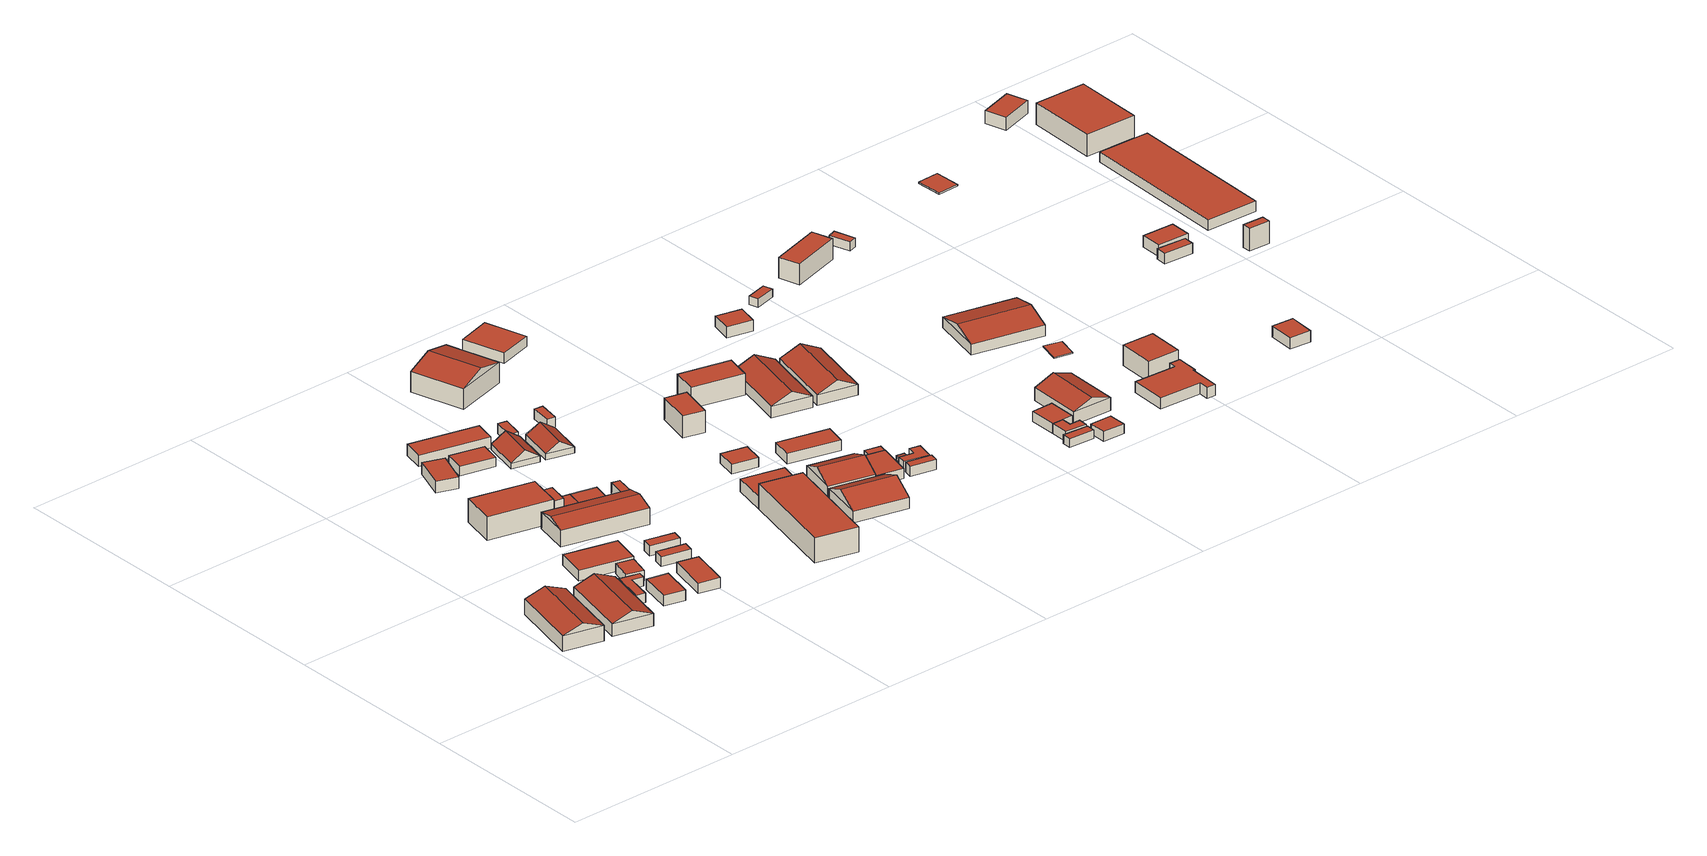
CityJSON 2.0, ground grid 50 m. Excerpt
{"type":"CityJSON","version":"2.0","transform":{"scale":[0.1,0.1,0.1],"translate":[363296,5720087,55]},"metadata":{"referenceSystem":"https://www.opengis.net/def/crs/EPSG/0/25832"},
"CityObjects":{
"building1":{"type":"Building","attributes":{"Geometrietyp2DReferenz":"3000","Gemeindeschluessel":"05513000","function":"31001_2200","roofType":"3100","measuredHeight":6.56},"address":[{"country":"Germany","locality":"Gelsenkirchen","thoroughfareNumber":"100","thoroughfareName":"Ulfkotter Straße"}],"geometry":[{"type":"Solid","lod":"2","boundaries":[[[[0,1,2,3]],[[4,5,1,0]],[[6,7,5,4]],[[3,2,7,6]],[[0,8,4]],[[6,9,3]],[[3,9,8,0]],[[4,8,9,6]],[[1,5,7,2]]]],"semantics":{"surfaces":[{"type":"WallSurface"},{"type":"RoofSurface"},{"type":"GroundSurface"}],"values":[[0,0,0,0,0,0,1,1,2]]}}]},
"building2":{"type":"Building","attributes":{"Geometrietyp2DReferenz":"3000","Gemeindeschluessel":"05513000","function":"31001_2200","roofType":"3100","measuredHeight":5.96},"address":[{"country":"Germany","locality":"Gelsenkirchen","thoroughfareNumber":"100","thoroughfareName":"Ulfkotter Straße"}],"geometry":[{"type":"Solid","lod":"2","boundaries":[[[[10,11,12,13]],[[14,15,11,10]],[[16,17,15,14]],[[13,12,17,16]],[[10,18,14]],[[16,19,13]],[[13,19,18,10]],[[14,18,19,16]],[[11,15,17,12]]]],"semantics":{"surfaces":[{"type":"WallSurface"},{"type":"RoofSurface"},{"type":"GroundSurface"}],"values":[[0,0,0,0,0,0,1,1,2]]}}]},
"building3":{"type":"Building","attributes":{"Geometrietyp2DReferenz":"3000","Gemeindeschluessel":"05513000","function":"31001_2200","roofType":"1000","measuredHeight":2.59},"address":[{"country":"Germany","locality":"Gelsenkirchen","thoroughfareNumber":"100","thoroughfareName":"Ulfkotter Straße"}],"geometry":[{"type":"Solid","lod":"2","boundaries":[[[[20,21,22,23]],[[24,25,21,20]],[[26,27,25,24]],[[28,29,27,26]],[[30,31,29,28]],[[32,33,31,30]],[[23,22,33,32]],[[30,28,26,24,20,23,32]],[[21,25,27,29,31,33,22]]]],"semantics":{"surfaces":[{"type":"WallSurface"},{"type":"RoofSurface"},{"type":"GroundSurface"}],"values":[[0,0,0,0,0,0,0,1,2]]}}]},
"building4":{"type":"Building","attributes":{"Geometrietyp2DReferenz":"3000","Gemeindeschluessel":"05513000","function":"31001_2200","roofType":"1000","measuredHeight":2.91},"address":[{"country":"Germany","locality":"Gelsenkirchen","thoroughfareNumber":"100","thoroughfareName":"Ulfkotter Straße"}],"geometry":[{"type":"Solid","lod":"2","boundaries":[[[[34,35,36,37]],[[38,39,35,34]],[[40,41,39,38]],[[37,36,41,40]],[[38,34,37,40]],[[35,39,41,36]]]],"semantics":{"surfaces":[{"type":"WallSurface"},{"type":"RoofSurface"},{"type":"GroundSurface"}],"values":[[0,0,0,0,1,2]]}}]},
"building5":{"type":"Building","attributes":{"Geometrietyp2DReferenz":"3000","Gemeindeschluessel":"05513000","function":"31001_2200","roofType":"1000","measuredHeight":2.91},"address":[{"country":"Germany","locality":"Gelsenkirchen","thoroughfareNumber":"100","thoroughfareName":"Ulfkotter Straße"}],"geometry":[{"type":"Solid","lod":"2","boundaries":[[[[42,43,44,45]],[[46,47,43,42]],[[48,49,47,46]],[[45,44,49,48]],[[46,42,45,48]],[[43,47,49,44]]]],"semantics":{"surfaces":[{"type":"WallSurface"},{"type":"RoofSurface"},{"type":"GroundSurface"}],"values":[[0,0,0,0,1,2]]}}]},
"building6":{"type":"Building","attributes":{"Geometrietyp2DReferenz":"3000","Gemeindeschluessel":"05513000","function":"31001_2200","roofType":"1000","measuredHeight":2.91},"address":[{"country":"Germany","locality":"Gelsenkirchen","thoroughfareNumber":"100","thoroughfareName":"Ulfkotter Straße"}],"geometry":[{"type":"Solid","lod":"2","boundaries":[[[[50,51,52,53]],[[54,55,51,50]],[[56,57,55,54]],[[53,52,57,56]],[[54,50,53,56]],[[51,55,57,52]]]],"semantics":{"surfaces":[{"type":"WallSurface"},{"type":"RoofSurface"},{"type":"GroundSurface"}],"values":[[0,0,0,0,1,2]]}}]},
"building7":{"type":"Building","attributes":{"Geometrietyp2DReferenz":"3000","Gemeindeschluessel":"05513000","function":"31001_2200","roofType":"1000","measuredHeight":2.89},"address":[{"country":"Germany","locality":"Gelsenkirchen","thoroughfareNumber":"100","thoroughfareName":"Ulfkotter Straße"}],"geometry":[{"type":"Solid","lod":"2","boundaries":[[[[58,59,60,61]],[[62,63,59,58]],[[64,65,63,62]],[[61,60,65,64]],[[62,58,61,64]],[[59,63,65,60]]]],"semantics":{"surfaces":[{"type":"WallSurface"},{"type":"RoofSurface"},{"type":"GroundSurface"}],"values":[[0,0,0,0,1,2]]}}]},
"building8":{"type":"Building","attributes":{"Geometrietyp2DReferenz":"3000","Gemeindeschluessel":"05513000","function":"31001_2200","roofType":"1000","measuredHeight":6.52},"address":[{"country":"Germany","locality":"Gelsenkirchen","thoroughfareNumber":"100","thoroughfareName":"Ulfkotter Straße"}],"geometry":[{"type":"Solid","lod":"2","boundaries":[[[[66,67,68,69]],[[70,71,67,66]],[[72,73,71,70]],[[74,75,73,72]],[[69,68,75,74]],[[72,70,66,69,74]],[[67,71,73,75,68]]]],"semantics":{"surfaces":[{"type":"WallSurface"},{"type":"RoofSurface"},{"type":"GroundSurface"}],"values":[[0,0,0,0,0,1,2]]}}]},
"building9":{"type":"Building","attributes":{"Geometrietyp2DReferenz":"3000","Gemeindeschluessel":"05513000","function":"31001_2523","roofType":"1000","measuredHeight":2.78},"address":[{"country":"Germany","locality":"Gelsenkirchen","thoroughfareNumber":"100","thoroughfareName":"Ulfkotter Straße"}],"geometry":[{"type":"Solid","lod":"2","boundaries":[[[[76,77,78,79]],[[80,81,77,76]],[[82,83,81,80]],[[79,78,83,82]],[[80,76,79,82]],[[77,81,83,78]]]],"semantics":{"surfaces":[{"type":"WallSurface"},{"type":"RoofSurface"},{"type":"GroundSurface"}],"values":[[0,0,0,0,1,2]]}}]},
"building10":{"type":"Building","attributes":{"Geometrietyp2DReferenz":"3000","Gemeindeschluessel":"05513000","function":"31001_2523","roofType":"1000","measuredHeight":2.8},"address":[{"country":"Germany","locality":"Gelsenkirchen","thoroughfareNumber":"100","thoroughfareName":"Ulfkotter Straße"}],"geometry":[{"type":"Solid","lod":"2","boundaries":[[[[84,85,86,87]],[[88,89,85,84]],[[90,91,89,88]],[[87,86,91,90]],[[88,84,87,90]],[[85,89,91,86]]]],"semantics":{"surfaces":[{"type":"WallSurface"},{"type":"RoofSurface"},{"type":"GroundSurface"}],"values":[[0,0,0,0,1,2]]}}]},
"building11":{"type":"Building","attributes":{"Geometrietyp2DReferenz":"3000","Gemeindeschluessel":"05513000","function":"31001_2200","roofType":"1000","measuredHeight":5.84},"address":[{"country":"Germany","locality":"Gelsenkirchen","thoroughfareNumber":"100","thoroughfareName":"Ulfkotter Straße"}],"geometry":[{"type":"Solid","lod":"2","boundaries":[[[[92,93,94,95]],[[96,97,93,92]],[[98,99,97,96]],[[100,101,99,98]],[[95,94,101,100]],[[98,96,92,95,100]],[[93,97,99,101,94]]]],"semantics":{"surfaces":[{"type":"WallSurface"},{"type":"RoofSurface"},{"type":"GroundSurface"}],"values":[[0,0,0,0,0,1,2]]}}]},
"building12":{"type":"Building","attributes":{"Geometrietyp2DReferenz":"3000","Gemeindeschluessel":"05513000","function":"31001_2200","roofType":"3100","measuredHeight":5.99},"address":[{"country":"Germany","locality":"Gelsenkirchen","thoroughfareNumber":"100","thoroughfareName":"Ulfkotter Straße"}],"geometry":[{"type":"Solid","lod":"2","boundaries":[[[[102,103,104,105]],[[106,107,103,102]],[[108,109,107,106]],[[105,104,109,108]],[[102,110,106]],[[108,111,105]],[[105,111,110,102]],[[106,110,111,108]],[[103,107,109,104]]]],"semantics":{"surfaces":[{"type":"WallSurface"},{"type":"RoofSurface"},{"type":"GroundSurface"}],"values":[[0,0,0,0,0,0,1,1,2]]}}]},
"building13":{"type":"Building","attributes":{"Geometrietyp2DReferenz":"3000","Gemeindeschluessel":"05513000","function":"31001_2200","roofType":"1000","measuredHeight":3.14},"address":[{"country":"Germany","locality":"Gelsenkirchen","thoroughfareNumber":"100","thoroughfareName":"Ulfkotter Straße"}],"geometry":[{"type":"Solid","lod":"2","boundaries":[[[[112,113,114,115]],[[116,117,113,112]],[[118,119,117,116]],[[115,114,119,118]],[[116,112,115,118]],[[113,117,119,114]]]],"semantics":{"surfaces":[{"type":"WallSurface"},{"type":"RoofSurface"},{"type":"GroundSurface"}],"values":[[0,0,0,0,1,2]]}}]},
"building14":{"type":"Building","attributes":{"Geometrietyp2DReferenz":"3000","Gemeindeschluessel":"05513000","function":"31001_2200","roofType":"1000","measuredHeight":2.64},"address":[{"country":"Germany","locality":"Gelsenkirchen","thoroughfareNumber":"100","thoroughfareName":"Ulfkotter Straße"}],"geometry":[{"type":"Solid","lod":"2","boundaries":[[[[120,121,97,122]],[[123,124,121,120]],[[125,99,124,123]],[[122,97,99,125]],[[123,120,122,125]],[[121,124,99,97]]]],"semantics":{"surfaces":[{"type":"WallSurface"},{"type":"RoofSurface"},{"type":"GroundSurface"}],"values":[[0,0,0,0,1,2]]}}]},
"building15":{"type":"Building","attributes":{"Geometrietyp2DReferenz":"3000","Gemeindeschluessel":"05513000","function":"31001_2200","roofType":"1000","measuredHeight":2.63},"address":[{"country":"Germany","locality":"Gelsenkirchen","thoroughfareNumber":"100","thoroughfareName":"Ulfkotter Straße"}],"geometry":[{"type":"Solid","lod":"2","boundaries":[[[[126,127,121,120]],[[128,129,127,126]],[[123,124,129,128]],[[120,121,124,123]],[[128,126,120,123]],[[127,129,124,121]]]],"semantics":{"surfaces":[{"type":"WallSurface"},{"type":"RoofSurface"},{"type":"GroundSurface"}],"values":[[0,0,0,0,1,2]]}}]},
"building16":{"type":"Building","attributes":{"Geometrietyp2DReferenz":"3000","Gemeindeschluessel":"05513000","function":"31001_2200","roofType":"1000","measuredHeight":2.58},"address":[{"country":"Germany","locality":"Gelsenkirchen","thoroughfareNumber":"100","thoroughfareName":"Ulfkotter Straße"}],"geometry":[{"type":"Solid","lod":"2","boundaries":[[[[130,131,132,133]],[[134,135,131,130]],[[136,137,135,134]],[[133,132,137,136]],[[134,130,133,136]],[[131,135,137,132]]]],"semantics":{"surfaces":[{"type":"WallSurface"},{"type":"RoofSurface"},{"type":"GroundSurface"}],"values":[[0,0,0,0,1,2]]}}]},
"building17":{"type":"Building","attributes":{"Geometrietyp2DReferenz":"3000","Gemeindeschluessel":"05513000","function":"31001_2200","roofType":"1000","measuredHeight":3.08},"address":[{"country":"Germany","locality":"Gelsenkirchen","thoroughfareNumber":"100","thoroughfareName":"Ulfkotter Straße"}],"geometry":[{"type":"Solid","lod":"2","boundaries":[[[[138,139,140,141]],[[142,143,139,138]],[[144,145,143,142]],[[141,140,145,144]],[[142,138,141,144]],[[139,143,145,140]]]],"semantics":{"surfaces":[{"type":"WallSurface"},{"type":"RoofSurface"},{"type":"GroundSurface"}],"values":[[0,0,0,0,1,2]]}}]},
"building18":{"type":"Building","attributes":{"Geometrietyp2DReferenz":"3000","Gemeindeschluessel":"05513000","function":"31001_2200","roofType":"1000","measuredHeight":2.89},"address":[{"country":"Germany","locality":"Gelsenkirchen","thoroughfareNumber":"100","thoroughfareName":"Ulfkotter Straße"}],"geometry":[{"type":"Solid","lod":"2","boundaries":[[[[146,147,148,149]],[[150,151,147,146]],[[152,153,151,150]],[[149,148,153,152]],[[150,146,149,152]],[[147,151,153,148]]]],"semantics":{"surfaces":[{"type":"WallSurface"},{"type":"RoofSurface"},{"type":"GroundSurface"}],"values":[[0,0,0,0,1,2]]}}]},
"building19":{"type":"Building","attributes":{"Geometrietyp2DReferenz":"3000","Gemeindeschluessel":"05513000","function":"31001_2200","roofType":"3100","measuredHeight":4.32},"address":[{"country":"Germany","locality":"Gelsenkirchen","thoroughfareNumber":"100","thoroughfareName":"Ulfkotter Straße"}],"geometry":[{"type":"Solid","lod":"2","boundaries":[[[[154,155,156,157]],[[158,159,155,154]],[[160,161,159,158]],[[157,156,161,160]],[[154,162,158]],[[160,163,157]],[[157,163,162,154]],[[158,162,163,160]],[[155,159,161,156]]]],"semantics":{"surfaces":[{"type":"WallSurface"},{"type":"RoofSurface"},{"type":"GroundSurface"}],"values":[[0,0,0,0,0,0,1,1,2]]}}]},
"building20":{"type":"Building","attributes":{"Geometrietyp2DReferenz":"3000","Gemeindeschluessel":"05513000","function":"31001_2200","roofType":"1000","measuredHeight":7},"address":[{"country":"Germany","locality":"Gelsenkirchen","thoroughfareNumber":"100","thoroughfareName":"Ulfkotter Straße"}],"geometry":[{"type":"Solid","lod":"2","boundaries":[[[[164,165,166,167]],[[168,169,165,164]],[[170,171,169,168]],[[167,166,171,170]],[[168,164,167,170]],[[165,169,171,166]]]],"semantics":{"surfaces":[{"type":"WallSurface"},{"type":"RoofSurface"},{"type":"GroundSurface"}],"values":[[0,0,0,0,1,2]]}}]},
"building21":{"type":"Building","attributes":{"Geometrietyp2DReferenz":"3000","Gemeindeschluessel":"05513000","function":"31001_2200","roofType":"1000","measuredHeight":2.79},"address":[{"country":"Germany","locality":"Gelsenkirchen","thoroughfareNumber":"100","thoroughfareName":"Ulfkotter Straße"}],"geometry":[{"type":"Solid","lod":"2","boundaries":[[[[172,173,174,175]],[[176,177,173,172]],[[178,179,177,176]],[[175,174,179,178]],[[176,172,175,178]],[[173,177,179,174]]]],"semantics":{"surfaces":[{"type":"WallSurface"},{"type":"RoofSurface"},{"type":"GroundSurface"}],"values":[[0,0,0,0,1,2]]}}]},
"building22":{"type":"Building","attributes":{"Geometrietyp2DReferenz":"3000","Gemeindeschluessel":"05513000","function":"31001_2200","roofType":"3100","measuredHeight":4.31},"address":[{"country":"Germany","locality":"Gelsenkirchen","thoroughfareNumber":"100","thoroughfareName":"Ulfkotter Straße"}],"geometry":[{"type":"Solid","lod":"2","boundaries":[[[[180,181,182,183]],[[184,185,181,180]],[[186,187,185,184]],[[183,182,187,186]],[[180,188,184]],[[186,189,183]],[[183,189,188,180]],[[184,188,189,186]],[[181,185,187,182]]]],"semantics":{"surfaces":[{"type":"WallSurface"},{"type":"RoofSurface"},{"type":"GroundSurface"}],"values":[[0,0,0,0,0,0,1,1,2]]}}]},
"building23":{"type":"Building","attributes":{"Geometrietyp2DReferenz":"3000","Gemeindeschluessel":"05513000","function":"31001_2200","roofType":"1000","measuredHeight":3.55},"address":[{"country":"Germany","locality":"Gelsenkirchen","thoroughfareNumber":"100","thoroughfareName":"Ulfkotter Straße"}],"geometry":[{"type":"Solid","lod":"2","boundaries":[[[[190,191,192,193]],[[194,195,191,190]],[[196,197,195,194]],[[193,192,197,196]],[[194,190,193,196]],[[191,195,197,192]]]],"semantics":{"surfaces":[{"type":"WallSurface"},{"type":"RoofSurface"},{"type":"GroundSurface"}],"values":[[0,0,0,0,1,2]]}}]},
"building24":{"type":"Building","attributes":{"Gemeindeschluessel":"05513000","Geometrietyp2DReferenz":"3000","function":"31001_2200","roofType":"1000","measuredHeight":2.75},"address":[{"country":"Germany","locality":"Gelsenkirchen","thoroughfareNumber":"100","thoroughfareName":"Ulfkotter Straße"}],"geometry":[{"type":"Solid","lod":"2","boundaries":[[[[198,199,200,201]],[[202,203,199,198]],[[204,205,203,202]],[[201,200,205,204]],[[202,198,201,204]],[[199,203,205,200]]]],"semantics":{"surfaces":[{"type":"WallSurface"},{"type":"RoofSurface"},{"type":"GroundSurface"}],"values":[[0,0,0,0,1,2]]}}]},
"building25":{"type":"Building","attributes":{"Geometrietyp2DReferenz":"3000","Gemeindeschluessel":"05513000","function":"31001_2200","roofType":"3100","measuredHeight":7.74},"address":[{"country":"Germany","locality":"Gelsenkirchen","thoroughfareNumber":"100","thoroughfareName":"Ulfkotter Straße"}],"geometry":[{"type":"Solid","lod":"2","boundaries":[[[[206,207,208,209]],[[210,211,207,206]],[[212,213,211,210]],[[209,208,213,212]],[[206,214,210]],[[212,215,209]],[[209,215,214,206]],[[210,214,215,212]],[[207,211,213,208]]]],"semantics":{"surfaces":[{"type":"WallSurface"},{"type":"RoofSurface"},{"type":"GroundSurface"}],"values":[[0,0,0,0,0,0,1,1,2]]}}]},
"building26":{"type":"Building","attributes":{"Geometrietyp2DReferenz":"3000","Gemeindeschluessel":"05513000","function":"31001_2200","roofType":"3100","measuredHeight":6.11},"address":[{"country":"Germany","locality":"Gelsenkirchen","thoroughfareNumber":"100","thoroughfareName":"Ulfkotter Straße"}],"geometry":[{"type":"Solid","lod":"2","boundaries":[[[[216,217,218,219]],[[220,221,217,216]],[[222,223,221,220]],[[219,218,223,222]],[[216,224,220]],[[222,225,219]],[[219,225,224,216]],[[220,224,225,222]],[[217,221,223,218]]]],"semantics":{"surfaces":[{"type":"WallSurface"},{"type":"RoofSurface"},{"type":"GroundSurface"}],"values":[[0,0,0,0,0,0,1,1,2]]}}]},
"building27":{"type":"Building","attributes":{"Geometrietyp2DReferenz":"3000","Gemeindeschluessel":"05513000","function":"31001_2200","roofType":"1000","measuredHeight":2.68},"address":[{"country":"Germany","locality":"Gelsenkirchen","thoroughfareNumber":"100","thoroughfareName":"Ulfkotter Straße"}],"geometry":[{"type":"Solid","lod":"2","boundaries":[[[[226,227,228,229]],[[230,231,227,226]],[[232,233,231,230]],[[229,228,233,232]],[[230,226,229,232]],[[227,231,233,228]]]],"semantics":{"surfaces":[{"type":"WallSurface"},{"type":"RoofSurface"},{"type":"GroundSurface"}],"values":[[0,0,0,0,1,2]]}}]},
"building28":{"type":"Building","attributes":{"Geometrietyp2DReferenz":"3000","Gemeindeschluessel":"05513000","function":"31001_2200","roofType":"3100","measuredHeight":6.02},"address":[{"country":"Germany","locality":"Gelsenkirchen","thoroughfareNumber":"100","thoroughfareName":"Ulfkotter Straße"}],"geometry":[{"type":"Solid","lod":"2","boundaries":[[[[234,235,236,237]],[[238,239,235,234]],[[240,241,239,238]],[[237,236,241,240]],[[234,242,238]],[[240,243,237]],[[237,243,242,234]],[[238,242,243,240]],[[235,239,241,236]]]],"semantics":{"surfaces":[{"type":"WallSurface"},{"type":"RoofSurface"},{"type":"GroundSurface"}],"values":[[0,0,0,0,0,0,1,1,2]]}}]},
"building29":{"type":"Building","attributes":{"Geometrietyp2DReferenz":"3000","Gemeindeschluessel":"05513000","function":"31001_2200","roofType":"1000","measuredHeight":6.05},"address":[{"country":"Germany","locality":"Gelsenkirchen","thoroughfareNumber":"100","thoroughfareName":"Ulfkotter Straße"}],"geometry":[{"type":"Solid","lod":"2","boundaries":[[[[244,245,246,247]],[[248,249,245,244]],[[250,251,249,248]],[[247,246,251,250]],[[248,244,247,250]],[[245,249,251,246]]]],"semantics":{"surfaces":[{"type":"WallSurface"},{"type":"RoofSurface"},{"type":"GroundSurface"}],"values":[[0,0,0,0,1,2]]}}]},
"building30":{"type":"Building","attributes":{"Geometrietyp2DReferenz":"3000","Gemeindeschluessel":"05513000","function":"31001_2200","roofType":"1000","measuredHeight":2.98},"address":[{"country":"Germany","locality":"Gelsenkirchen","thoroughfareNumber":"100","thoroughfareName":"Ulfkotter Straße"}],"geometry":[{"type":"Solid","lod":"2","boundaries":[[[[252,253,254,255]],[[256,257,253,252]],[[258,259,257,256]],[[255,254,259,258]],[[256,252,255,258]],[[253,257,259,254]]]],"semantics":{"surfaces":[{"type":"WallSurface"},{"type":"RoofSurface"},{"type":"GroundSurface"}],"values":[[0,0,0,0,1,2]]}}]},
"building31":{"type":"Building","attributes":{"Geometrietyp2DReferenz":"3000","Gemeindeschluessel":"05513000","function":"31001_2200","roofType":"1000","measuredHeight":2.87},"address":[{"country":"Germany","locality":"Gelsenkirchen","thoroughfareNumber":"100","thoroughfareName":"Ulfkotter Straße"}],"geometry":[{"type":"Solid","lod":"2","boundaries":[[[[260,261,262,263]],[[264,265,261,260]],[[266,267,265,264]],[[263,262,267,266]],[[264,260,263,266]],[[261,265,267,262]]]],"semantics":{"surfaces":[{"type":"WallSurface"},{"type":"RoofSurface"},{"type":"GroundSurface"}],"values":[[0,0,0,0,1,2]]}}]},
"building32":{"type":"Building","attributes":{"Geometrietyp2DReferenz":"3000","Gemeindeschluessel":"05513000","function":"31001_2200","roofType":"1000","measuredHeight":2.92},"address":[{"country":"Germany","locality":"Gelsenkirchen","thoroughfareNumber":"100","thoroughfareName":"Ulfkotter Straße"}],"geometry":[{"type":"Solid","lod":"2","boundaries":[[[[268,269,270,271]],[[272,273,269,268]],[[274,275,273,272]],[[271,270,275,274]],[[272,268,271,274]],[[269,273,275,270]]]],"semantics":{"surfaces":[{"type":"WallSurface"},{"type":"RoofSurface"},{"type":"GroundSurface"}],"values":[[0,0,0,0,1,2]]}}]},
"building33":{"type":"Building","attributes":{"Geometrietyp2DReferenz":"3000","Gemeindeschluessel":"05513000","function":"31001_2200","roofType":"1000","measuredHeight":2.72},"address":[{"country":"Germany","locality":"Gelsenkirchen","thoroughfareNumber":"100","thoroughfareName":"Ulfkotter Straße"}],"geometry":[{"type":"Solid","lod":"2","boundaries":[[[[276,277,278,279]],[[280,281,277,276]],[[282,283,281,280]],[[279,278,283,282]],[[280,276,279,282]],[[277,281,283,278]]]],"semantics":{"surfaces":[{"type":"WallSurface"},{"type":"RoofSurface"},{"type":"GroundSurface"}],"values":[[0,0,0,0,1,2]]}}]},
"building34":{"type":"Building","attributes":{"Geometrietyp2DReferenz":"3000","Gemeindeschluessel":"05513000","function":"31001_2200","roofType":"1000","measuredHeight":2.77},"address":[{"country":"Germany","locality":"Gelsenkirchen","thoroughfareNumber":"100","thoroughfareName":"Ulfkotter Straße"}],"geometry":[{"type":"Solid","lod":"2","boundaries":[[[[284,285,286,287]],[[288,289,285,284]],[[290,291,289,288]],[[287,286,291,290]],[[288,284,287,290]],[[285,289,291,286]]]],"semantics":{"surfaces":[{"type":"WallSurface"},{"type":"RoofSurface"},{"type":"GroundSurface"}],"values":[[0,0,0,0,1,2]]}}]},
"building35":{"type":"Building","attributes":{"Geometrietyp2DReferenz":"3000","Gemeindeschluessel":"05513000","function":"31001_2200","roofType":"1000","measuredHeight":2.65},"address":[{"country":"Germany","locality":"Gelsenkirchen","thoroughfareNumber":"100","thoroughfareName":"Ulfkotter Straße"}],"geometry":[{"type":"Solid","lod":"2","boundaries":[[[[292,293,294,295]],[[296,297,293,292]],[[298,299,297,296]],[[300,301,299,298]],[[302,303,301,300]],[[295,294,303,302]],[[300,298,296,292,295,302]],[[293,297,299,301,303,294]]]],"semantics":{"surfaces":[{"type":"WallSurface"},{"type":"RoofSurface"},{"type":"GroundSurface"}],"values":[[0,0,0,0,0,0,1,2]]}}]},
"building36":{"type":"Building","attributes":{"Geometrietyp2DReferenz":"3000","Gemeindeschluessel":"05513000","function":"31001_2200","roofType":"1000","measuredHeight":1.1},"address":[{"country":"Germany","locality":"Gelsenkirchen","thoroughfareNumber":"100","thoroughfareName":"Ulfkotter Straße"}],"geometry":[{"type":"Solid","lod":"2","boundaries":[[[[304,305,306,307]],[[308,309,305,304]],[[310,311,309,308]],[[307,306,311,310]],[[308,304,307,310]],[[305,309,311,306]]]],"semantics":{"surfaces":[{"type":"WallSurface"},{"type":"RoofSurface"},{"type":"GroundSurface"}],"values":[[0,0,0,0,1,2]]}}]},
"building37":{"type":"Building","attributes":{"Geometrietyp2DReferenz":"3000","Gemeindeschluessel":"05513000","function":"31001_2200","roofType":"1000","measuredHeight":5.83},"address":[{"country":"Germany","locality":"Gelsenkirchen","thoroughfareNumber":"100","thoroughfareName":"Ulfkotter Straße"}],"geometry":[{"type":"Solid","lod":"2","boundaries":[[[[312,313,314,315]],[[316,317,313,312]],[[318,319,317,316]],[[315,314,319,318]],[[316,312,315,318]],[[313,317,319,314]]]],"semantics":{"surfaces":[{"type":"WallSurface"},{"type":"RoofSurface"},{"type":"GroundSurface"}],"values":[[0,0,0,0,1,2]]}}]},
"building38":{"type":"Building","attributes":{"Geometrietyp2DReferenz":"3000","Gemeindeschluessel":"05513000","function":"31001_2200","roofType":"3100","measuredHeight":6.02},"address":[{"country":"Germany","locality":"Gelsenkirchen","thoroughfareNumber":"100","thoroughfareName":"Ulfkotter Straße"}],"geometry":[{"type":"Solid","lod":"2","boundaries":[[[[320,321,322,323]],[[324,325,321,320]],[[326,327,325,324]],[[323,322,327,326]],[[320,328,324]],[[326,329,323]],[[323,329,328,320]],[[324,328,329,326]],[[321,325,327,322]]]],"semantics":{"surfaces":[{"type":"WallSurface"},{"type":"RoofSurface"},{"type":"GroundSurface"}],"values":[[0,0,0,0,0,0,1,1,2]]}}]},
"building39":{"type":"Building","attributes":{"Geometrietyp2DReferenz":"3000","Gemeindeschluessel":"05513000","function":"31001_2200","roofType":"3100","measuredHeight":5.66},"address":[{"country":"Germany","locality":"Gelsenkirchen","thoroughfareNumber":"100","thoroughfareName":"Ulfkotter Straße"}],"geometry":[{"type":"Solid","lod":"2","boundaries":[[[[330,331,332,333]],[[334,335,331,330]],[[336,337,335,334]],[[333,332,337,336]],[[330,338,334]],[[336,339,333]],[[333,339,338,330]],[[334,338,339,336]],[[331,335,337,332]]]],"semantics":{"surfaces":[{"type":"WallSurface"},{"type":"RoofSurface"},{"type":"GroundSurface"}],"values":[[0,0,0,0,0,0,1,1,2]]}}]},
"building40":{"type":"Building","attributes":{"Geometrietyp2DReferenz":"3000","Gemeindeschluessel":"05513000","function":"31001_2200","roofType":"1000","measuredHeight":2.39},"address":[{"country":"Germany","locality":"Gelsenkirchen","thoroughfareNumber":"100","thoroughfareName":"Ulfkotter Straße"}],"geometry":[{"type":"Solid","lod":"2","boundaries":[[[[340,341,342,343]],[[344,345,341,340]],[[346,347,345,344]],[[343,342,347,346]],[[344,340,343,346]],[[341,345,347,342]]]],"semantics":{"surfaces":[{"type":"WallSurface"},{"type":"RoofSurface"},{"type":"GroundSurface"}],"values":[[0,0,0,0,1,2]]}}]},
"building41":{"type":"Building","attributes":{"Geometrietyp2DReferenz":"3000","Gemeindeschluessel":"05513000","function":"31001_2200","roofType":"1000","measuredHeight":2.98},"address":[{"country":"Germany","locality":"Gelsenkirchen","thoroughfareNumber":"100","thoroughfareName":"Ulfkotter Straße"}],"geometry":[{"type":"Solid","lod":"2","boundaries":[[[[348,349,350,351]],[[352,353,349,348]],[[354,355,353,352]],[[351,350,355,354]],[[352,348,351,354]],[[349,353,355,350]]]],"semantics":{"surfaces":[{"type":"WallSurface"},{"type":"RoofSurface"},{"type":"GroundSurface"}],"values":[[0,0,0,0,1,2]]}}]},
"building42":{"type":"Building","attributes":{"Gemeindeschluessel":"05513000","Geometrietyp2DReferenz":"3000","function":"31001_2200"},"address":[{"country":"Germany","locality":"Gelsenkirchen","thoroughfareNumber":"100","thoroughfareName":"Ulfkotter Straße"}],"children":["building42-1","building42-2"]},
"building42-1":{"type":"BuildingPart","attributes":{"roofType":"1000","measuredHeight":2.71},"parents":["building42"],"geometry":[{"type":"Solid","lod":"2","boundaries":[[[[356,357,358,359]],[[360,361,357,356]],[[362,363,361,360]],[[364,365,363,362]],[[362,360,356,359,364]],[[357,361,363,365,358]],[[359,358,365,364]]]],"semantics":{"surfaces":[{"type":"WallSurface"},{"type":"RoofSurface"},{"type":"GroundSurface"},{"type":"ClosureSurface"}],"values":[[0,0,0,0,1,2,3]]}}]},
"building42-2":{"type":"BuildingPart","attributes":{"roofType":"1000","measuredHeight":2.71},"parents":["building42"],"geometry":[{"type":"Solid","lod":"2","boundaries":[[[[359,358,366,367]],[[368,369,365,364]],[[370,371,369,368]],[[372,373,371,370]],[[367,366,373,372]],[[370,368,364,359,367,372]],[[358,365,369,371,373,366]],[[364,365,358,359]]]],"semantics":{"surfaces":[{"type":"WallSurface"},{"type":"RoofSurface"},{"type":"GroundSurface"},{"type":"ClosureSurface"}],"values":[[0,0,0,0,0,1,2,3]]}}]},
"building43":{"type":"Building","attributes":{"Geometrietyp2DReferenz":"3000","Gemeindeschluessel":"05513000","function":"31001_2200","roofType":"1000","measuredHeight":2.77},"address":[{"country":"Germany","locality":"Gelsenkirchen","thoroughfareNumber":"100","thoroughfareName":"Ulfkotter Straße"}],"geometry":[{"type":"Solid","lod":"2","boundaries":[[[[374,375,376,377]],[[378,379,375,374]],[[380,381,379,378]],[[377,376,381,380]],[[378,374,377,380]],[[375,379,381,376]]]],"semantics":{"surfaces":[{"type":"WallSurface"},{"type":"RoofSurface"},{"type":"GroundSurface"}],"values":[[0,0,0,0,1,2]]}}]},
"building44":{"type":"Building","attributes":{"Geometrietyp2DReferenz":"3000","Gemeindeschluessel":"05513000","function":"31001_2200","roofType":"3100","measuredHeight":5.63},"address":[{"country":"Germany","locality":"Gelsenkirchen","thoroughfareNumber":"100","thoroughfareName":"Ulfkotter Straße"}],"geometry":[{"type":"Solid","lod":"2","boundaries":[[[[382,383,384,385]],[[386,387,383,382]],[[388,389,387,386]],[[385,384,389,388]],[[382,390,386]],[[388,391,385]],[[385,391,390,382]],[[386,390,391,388]],[[383,387,389,384]]]],"semantics":{"surfaces":[{"type":"WallSurface"},{"type":"RoofSurface"},{"type":"GroundSurface"}],"values":[[0,0,0,0,0,0,1,1,2]]}}]},
"building45":{"type":"Building","attributes":{"Geometrietyp2DReferenz":"3000","Gemeindeschluessel":"05513000","function":"31001_2200","roofType":"1000","measuredHeight":2.3},"address":[{"country":"Germany","locality":"Gelsenkirchen","thoroughfareNumber":"100","thoroughfareName":"Ulfkotter Straße"}],"geometry":[{"type":"Solid","lod":"2","boundaries":[[[[392,393,394,395]],[[396,397,393,392]],[[398,399,397,396]],[[395,394,399,398]],[[396,392,395,398]],[[393,397,399,394]]]],"semantics":{"surfaces":[{"type":"WallSurface"},{"type":"RoofSurface"},{"type":"GroundSurface"}],"values":[[0,0,0,0,1,2]]}}]},
"building46":{"type":"Building","attributes":{"Geometrietyp2DReferenz":"3000","Gemeindeschluessel":"05513000","function":"31001_2200","roofType":"1000","measuredHeight":3.1},"address":[{"country":"Germany","locality":"Gelsenkirchen","thoroughfareNumber":"100","thoroughfareName":"Ulfkotter Straße"}],"geometry":[{"type":"Solid","lod":"2","boundaries":[[[[400,401,402,403]],[[404,405,401,400]],[[406,407,405,404]],[[408,409,407,406]],[[410,411,409,408]],[[412,413,411,410]],[[414,415,413,412]],[[416,417,415,414]],[[418,419,417,416]],[[403,402,419,418]],[[416,414,412,410,408,406,404,400,403,418]],[[401,405,407,409,411,413,415,417,419,402]]]],"semantics":{"surfaces":[{"type":"WallSurface"},{"type":"RoofSurface"},{"type":"GroundSurface"}],"values":[[0,0,0,0,0,0,0,0,0,0,1,2]]}}]},
"building47":{"type":"Building","attributes":{"Geometrietyp2DReferenz":"3000","Gemeindeschluessel":"05513000","function":"31001_2200","roofType":"3100","measuredHeight":4.92},"address":[{"country":"Germany","locality":"Gelsenkirchen","thoroughfareNumber":"100","thoroughfareName":"Ulfkotter Straße"}],"geometry":[{"type":"Solid","lod":"2","boundaries":[[[[420,421,422,423]],[[424,425,421,420]],[[426,427,425,424]],[[423,422,427,426]],[[420,428,424]],[[426,429,423]],[[423,429,428,420]],[[424,428,429,426]],[[421,425,427,422]]]],"semantics":{"surfaces":[{"type":"WallSurface"},{"type":"RoofSurface"},{"type":"GroundSurface"}],"values":[[0,0,0,0,0,0,1,1,2]]}}]},
"building48":{"type":"Building","attributes":{"Geometrietyp2DReferenz":"3000","Gemeindeschluessel":"05513000","function":"31001_2200","roofType":"9999","measuredHeight":0.258},"address":[{"country":"Germany","locality":"Gelsenkirchen","thoroughfareNumber":"100","thoroughfareName":"Ulfkotter Straße"}],"geometry":[{"type":"Solid","lod":"2","boundaries":[[[[430,431,432,433]],[[431,434,435,432]],[[430,436,434,431]],[[433,437,436,430]],[[432,435,437,433]],[[434,436,437,435]]]],"semantics":{"surfaces":[{"type":"RoofSurface"},{"type":"WallSurface"},{"type":"GroundSurface"}],"values":[[0,1,1,1,1,2]]}}]},
"building49":{"type":"Building","attributes":{"Geometrietyp2DReferenz":"3000","Gemeindeschluessel":"05513000","function":"31001_2200","roofType":"1000","measuredHeight":5.81},"address":[{"country":"Germany","locality":"Gelsenkirchen","thoroughfareNumber":"100","thoroughfareName":"Ulfkotter Straße"}],"geometry":[{"type":"Solid","lod":"2","boundaries":[[[[438,439,440,441]],[[442,443,439,438]],[[444,445,443,442]],[[441,440,445,444]],[[442,438,441,444]],[[439,443,445,440]]]],"semantics":{"surfaces":[{"type":"WallSurface"},{"type":"RoofSurface"},{"type":"GroundSurface"}],"values":[[0,0,0,0,1,2]]}}]},
"building50":{"type":"Building","attributes":{"Geometrietyp2DReferenz":"3000","Gemeindeschluessel":"05513000","function":"31001_2200","roofType":"1000","measuredHeight":5.72},"address":[{"country":"Germany","locality":"Gelsenkirchen","thoroughfareNumber":"100","thoroughfareName":"Ulfkotter Straße"}],"geometry":[{"type":"Solid","lod":"2","boundaries":[[[[446,447,448,449]],[[450,451,447,446]],[[452,453,451,450]],[[449,448,453,452]],[[450,446,449,452]],[[447,451,453,448]]]],"semantics":{"surfaces":[{"type":"WallSurface"},{"type":"RoofSurface"},{"type":"GroundSurface"}],"values":[[0,0,0,0,1,2]]}}]},
"building51":{"type":"Building","attributes":{"Geometrietyp2DReferenz":"3000","Gemeindeschluessel":"05513000","function":"31001_2200","roofType":"1000","measuredHeight":2.48},"address":[{"country":"Germany","locality":"Gelsenkirchen","thoroughfareNumber":"100","thoroughfareName":"Ulfkotter Straße"}],"geometry":[{"type":"Solid","lod":"2","boundaries":[[[[454,455,456,457]],[[458,459,455,454]],[[460,461,459,458]],[[457,456,461,460]],[[458,454,457,460]],[[455,459,461,456]]]],"semantics":{"surfaces":[{"type":"WallSurface"},{"type":"RoofSurface"},{"type":"GroundSurface"}],"values":[[0,0,0,0,1,2]]}}]},
"building52":{"type":"Building","attributes":{"Geometrietyp2DReferenz":"3000","Gemeindeschluessel":"05513000","function":"31001_2200","roofType":"1000","measuredHeight":3.07},"address":[{"country":"Germany","locality":"Gelsenkirchen","thoroughfareNumber":"100","thoroughfareName":"Ulfkotter Straße"}],"geometry":[{"type":"Solid","lod":"2","boundaries":[[[[462,463,464,465]],[[466,467,463,462]],[[468,469,467,466]],[[465,464,469,468]],[[466,462,465,468]],[[463,467,469,464]]]],"semantics":{"surfaces":[{"type":"WallSurface"},{"type":"RoofSurface"},{"type":"GroundSurface"}],"values":[[0,0,0,0,1,2]]}}]},
"building53":{"type":"Building","attributes":{"Geometrietyp2DReferenz":"3000","Gemeindeschluessel":"05513000","function":"31001_2523","roofType":"1000","measuredHeight":2.94},"address":[{"country":"Germany","locality":"Gelsenkirchen","thoroughfareNumber":"100","thoroughfareName":"Ulfkotter Straße"}],"geometry":[{"type":"Solid","lod":"2","boundaries":[[[[470,471,472,473]],[[474,475,471,470]],[[476,477,475,474]],[[473,472,477,476]],[[474,470,473,476]],[[471,475,477,472]]]],"semantics":{"surfaces":[{"type":"WallSurface"},{"type":"RoofSurface"},{"type":"GroundSurface"}],"values":[[0,0,0,0,1,2]]}}]},
"building54":{"type":"Building","attributes":{"Geometrietyp2DReferenz":"3000","Gemeindeschluessel":"05513000","function":"31001_2200","roofType":"9999","measuredHeight":0.452},"address":[{"country":"Germany","locality":"Gelsenkirchen","thoroughfareNumber":"100","thoroughfareName":"Ulfkotter Straße"}],"geometry":[{"type":"Solid","lod":"2","boundaries":[[[[478,479,480,481]],[[479,482,483,480]],[[478,484,482,479]],[[481,485,484,478]],[[480,483,485,481]],[[482,484,485,483]]]],"semantics":{"surfaces":[{"type":"RoofSurface"},{"type":"WallSurface"},{"type":"GroundSurface"}],"values":[[0,1,1,1,1,2]]}}]},
"building55":{"type":"Building","attributes":{"Geometrietyp2DReferenz":"3000","Gemeindeschluessel":"05513000","function":"31001_2200","roofType":"1000","measuredHeight":3.16},"address":[{"country":"Germany","locality":"Gelsenkirchen","thoroughfareNumber":"100","thoroughfareName":"Ulfkotter Straße"}],"geometry":[{"type":"Solid","lod":"2","boundaries":[[[[486,487,488,489]],[[490,491,487,486]],[[492,493,491,490]],[[489,488,493,492]],[[490,486,489,492]],[[487,491,493,488]]]],"semantics":{"surfaces":[{"type":"WallSurface"},{"type":"RoofSurface"},{"type":"GroundSurface"}],"values":[[0,0,0,0,1,2]]}}]},
"building56":{"type":"Building","attributes":{"Geometrietyp2DReferenz":"3000","Gemeindeschluessel":"05513000","function":"31001_2200","roofType":"1000","measuredHeight":6.31},"address":[{"country":"Germany","locality":"Gelsenkirchen","thoroughfareNumber":"100","thoroughfareName":"Ulfkotter Straße"}],"geometry":[{"type":"Solid","lod":"2","boundaries":[[[[494,495,496,497]],[[498,499,495,494]],[[500,501,499,498]],[[497,496,501,500]],[[498,494,497,500]],[[495,499,501,496]]]],"semantics":{"surfaces":[{"type":"WallSurface"},{"type":"RoofSurface"},{"type":"GroundSurface"}],"values":[[0,0,0,0,1,2]]}}]},
"building57":{"type":"Building","attributes":{"Geometrietyp2DReferenz":"3000","Gemeindeschluessel":"05513000","function":"31001_2200","roofType":"1000","measuredHeight":2.85},"address":[{"country":"Germany","locality":"Gelsenkirchen","thoroughfareNumber":"100","thoroughfareName":"Ulfkotter Straße"}],"geometry":[{"type":"Solid","lod":"2","boundaries":[[[[502,503,504,505]],[[506,507,503,502]],[[508,509,507,506]],[[505,504,509,508]],[[506,502,505,508]],[[503,507,509,504]]]],"semantics":{"surfaces":[{"type":"WallSurface"},{"type":"RoofSurface"},{"type":"GroundSurface"}],"values":[[0,0,0,0,1,2]]}}]},
"building58":{"type":"Building","attributes":{"Geometrietyp2DReferenz":"3000","Gemeindeschluessel":"05513000","function":"31001_2200","roofType":"1000","measuredHeight":3.58},"address":[{"country":"Germany","locality":"Gelsenkirchen","thoroughfareNumber":"100","thoroughfareName":"Ulfkotter Straße"}],"geometry":[{"type":"Solid","lod":"2","boundaries":[[[[510,511,512,513]],[[514,515,511,510]],[[516,517,515,514]],[[513,512,517,516]],[[514,510,513,516]],[[511,515,517,512]]]],"semantics":{"surfaces":[{"type":"WallSurface"},{"type":"RoofSurface"},{"type":"GroundSurface"}],"values":[[0,0,0,0,1,2]]}}]},
"building59":{"type":"Building","attributes":{"Geometrietyp2DReferenz":"3000","Gemeindeschluessel":"05513000","function":"31001_2200","roofType":"1000","measuredHeight":6.16},"address":[{"country":"Germany","locality":"Gelsenkirchen","thoroughfareNumber":"100","thoroughfareName":"Ulfkotter Straße"}],"geometry":[{"type":"Solid","lod":"2","boundaries":[[[[518,519,520,521]],[[522,523,519,518]],[[524,525,523,522]],[[521,520,525,524]],[[522,518,521,524]],[[519,523,525,520]]]],"semantics":{"surfaces":[{"type":"WallSurface"},{"type":"RoofSurface"},{"type":"GroundSurface"}],"values":[[0,0,0,0,1,2]]}}]}
},
"vertices":[
[112,102,62],[112,102,19],[159,298,19],[159,298,62],[3,129,62],[3,129,19],[50,324,62],[50,324,19],[57,115,84],[104,311,84],
[242,70,60],[242,70,25],[289,266,25],[289,266,60],[133,97,60],[133,97,25],[180,293,60],[180,293,25],[187,83,84],[234,279,84],
[354,251,51],[354,251,25],[299,264,25],[299,264,51],[350,232,51],[350,232,25],[319,239,51],[319,239,25],[309,199,51],[309,199,25],[302,169,51],[302,169,25],[278,175,51],[278,175,25],
[403,202,54],[403,202,25],[344,215,25],[344,215,54],[382,114,54],[382,114,25],[324,127,54],[324,127,25],
[386,310,53],[386,310,24],[339,323,24],[339,323,53],[369,252,53],[369,252,24],[322,265,53],[322,265,24],
[414,402,53],[414,402,24],[270,438,24],[270,438,53],[394,319,53],[394,319,24],[249,354,53],[249,354,24],
[509,212,56],[509,212,27],[451,227,27],[451,227,56],[482,101,56],[482,101,27],[424,115,56],[424,115,27],
[419,714,80],[419,714,15],[243,756,15],[243,756,80],[409,671,80],[409,671,15],[396,617,80],[396,617,15],[220,658,80],[220,658,15],
[526,280,56],[526,280,29],[446,299,29],[446,299,56],[519,251,56],[519,251,29],[439,270,56],[439,270,29],
[540,338,56],[540,338,28],[460,358,28],[460,358,56],[533,309,56],[533,309,28],[453,329,56],[453,329,28],
[409,671,79],[409,671,21],[396,617,21],[396,617,79],[433,666,79],[433,666,21],[419,607,79],[419,607,21],[395,612,79],[395,612,21],
[582,550,68],[582,550,22],[348,607,22],[348,607,68],[559,452,68],[559,452,22],[325,509,68],[325,509,22],[570,501,81],[336,558,81],
[374,993,40],[374,993,8],[317,1014,8],[317,1014,40],[339,902,40],[339,902,8],[282,922,40],[282,922,8],
[480,655,47],[480,655,21],[433,666,47],[466,596,47],[466,596,21],[419,607,47],
[551,638,47],[551,638,21],[537,579,47],[537,579,21],
[485,976,38],[485,976,12],[391,999,12],[391,999,38],[471,918,38],[471,918,12],[376,941,38],[376,941,12],
[537,1056,41],[537,1056,10],[347,1102,10],[347,1102,41],[523,997,41],[523,997,10],[333,1043,41],[333,1043,10],
[612,623,50],[612,623,21],[589,628,21],[589,628,50],[598,564,50],[598,564,21],[574,570,50],[574,570,21],
[566,865,29],[566,865,13],[591,967,13],[591,967,29],[490,884,29],[490,884,13],[515,986,29],[515,986,13],[528,875,56],[553,977,56],
[920,304,95],[920,304,25],[804,333,25],[804,333,95],[851,18,95],[851,18,25],[735,46,95],[735,46,25],
[601,1028,42],[601,1028,14],[577,1034,14],[577,1034,42],[587,970,42],[587,970,14],[563,975,42],[563,975,14],
[656,842,30],[656,842,13],[682,945,13],[682,945,30],[581,862,30],[581,862,13],[606,964,30],[606,964,13],[618,852,56],[644,954,56],
[943,398,59],[943,398,24],[826,427,24],[826,427,59],[920,304,59],[920,304,24],[804,333,59],[804,333,24],
[711,1023,44],[711,1023,16],[687,1027,16],[687,1027,44],[700,964,44],[700,964,16],[677,968,44],[677,968,16],
[745,1223,66],[745,1223,9],[703,1371,9],[703,1371,66],[596,1181,66],[596,1181,9],[554,1329,66],[554,1329,9],[670,1202,87],[628,1350,87],
[1103,214,61],[1103,214,30],[956,250,30],[956,250,61],[1074,90,61],[1074,90,30],[927,126,61],[927,126,30],[1088,152,91],[941,188,91],
[952,547,49],[952,547,23],[881,564,23],[881,564,49],[938,489,49],[938,489,23],[867,506,49],[867,506,23],
[1110,334,63],[1110,334,27],[984,365,27],[984,365,63],[1083,225,63],[1083,225,27],[958,256,63],[958,256,27],[1097,280,88],[971,310,88],
[979,801,79],[979,801,18],[920,816,18],[920,816,79],[955,706,79],[955,706,18],[896,721,79],[896,721,18],
[1154,477,53],[1154,477,24],[1013,512,24],[1013,512,53],[1140,418,53],[1140,418,24],[999,453,53],[999,453,24],
[1186,309,55],[1186,309,27],[1109,328,27],[1109,328,55],[1162,212,55],[1162,212,27],[1085,231,55],[1085,231,27],
[903,1305,43],[903,1305,14],[870,1422,14],[870,1422,43],[809,1279,43],[809,1279,14],[776,1395,43],[776,1395,14],
[1194,334,52],[1194,334,25],[1150,345,25],[1150,345,52],[1188,310,52],[1188,310,25],[1144,321,52],[1144,321,25],
[1259,222,52],[1259,222,24],[1189,237,24],[1189,237,52],[1254,198,52],[1254,198,24],[1184,213,52],[1184,213,24],
[1233,257,52],[1233,257,25],[1192,266,25],[1192,266,52],[1238,281,52],[1238,281,25],[1267,274,52],[1267,274,25],[1256,225,52],[1256,225,25],[1187,241,52],[1187,241,25],
[1233,292,36],[1233,292,25],[1211,296,25],[1211,296,36],[1229,268,36],[1229,268,25],[1207,272,36],[1207,272,25],
[1164,852,76],[1164,852,17],[1022,886,17],[1022,886,76],[1147,781,76],[1147,781,17],[1005,816,76],[1005,816,17],
[1228,625,51],[1228,625,19],[1276,820,19],[1276,820,51],[1119,652,51],[1119,652,19],[1167,846,51],[1167,846,19],[1174,638,79],[1221,833,79],
[1349,598,50],[1349,598,20],[1395,790,20],[1395,790,50],[1241,624,50],[1241,624,20],[1288,817,50],[1288,817,20],[1295,611,77],[1342,803,77],
[1632,78,55],[1632,78,31],[1560,84,31],[1560,84,55],[1630,53,55],[1630,53,31],[1558,59,55],[1558,59,31],
[1373,1055,51],[1373,1055,21],[1302,1072,21],[1302,1072,51],[1359,996,51],[1359,996,21],[1288,1013,51],[1288,1013,21],
[1573,213,59],[1573,213,31],[1571,136,31],[1571,136,59],[1634,212,59],[1634,212,31],[1632,134,59],[1632,134,31],[1602,135,59],[1602,135,31],
[1570,86,31],[1570,86,59],[1601,107,59],[1601,107,31],[1631,106,59],[1631,106,31],[1630,81,59],[1630,81,31],
[1700,72,60],[1700,72,33],[1639,74,33],[1639,74,60],[1699,21,60],[1699,21,33],[1638,25,60],[1638,25,33],
[1749,129,68],[1749,129,32],[1754,280,32],[1754,280,68],[1636,133,68],[1636,133,32],[1641,284,68],[1641,284,32],[1692,131,89],[1698,282,89],
[1499,1088,45],[1499,1088,22],[1492,1114,22],[1492,1114,45],[1441,1073,45],[1441,1073,22],[1434,1099,45],[1434,1099,22],
[1993,156,70],[1993,156,39],[1963,158,39],[1963,158,70],[1989,95,70],[1989,95,39],[1984,96,70],[1984,96,39],[1979,8,70],[1979,8,39],[1955,10,70],[1955,10,39],[1956,38,70],[1956,38,39],[1836,45,70],[1836,45,39],[1842,145,70],[1842,145,39],[1962,138,70],[1962,138,39],
[1900,650,61],[1900,650,31],[1704,697,31],[1704,697,61],[1865,505,61],[1865,505,31],[1669,551,61],[1669,551,31],[1883,578,80],[1687,624,80],
[1857,394,36],[1873,452,36],[1824,465,36],[1809,406,36],[1873,452,33],[1824,465,33],[1857,394,33],[1809,406,33],
[1729,1132,79],[1729,1132,21],[1712,1190,21],[1712,1190,79],[1589,1091,79],[1589,1091,21],[1572,1149,79],[1572,1149,21],
[1998,262,94],[1998,262,37],[1908,267,37],[1908,267,94],[1993,162,94],[1993,162,37],[1903,166,94],[1903,166,37],
[1810,1142,46],[1810,1142,21],[1793,1200,21],[1793,1200,46],[1787,1135,46],[1787,1135,21],[1770,1192,46],[1770,1192,21],
[2327,125,72],[2327,125,41],[2266,130,41],[2266,130,72],[2320,52,72],[2320,52,41],[2260,58,72],[2260,58,41],
[2391,598,64],[2391,598,35],[2308,604,35],[2308,604,64],[2389,568,64],[2389,568,35],[2306,574,64],[2306,574,35],
[2127,1200,26],[2187,1202,26],[2185,1275,26],[2125,1273,26],[2187,1202,22],[2185,1275,22],[2127,1200,22],[2125,1273,22],
[2411,667,66],[2411,667,34],[2321,671,34],[2321,671,66],[2409,607,66],[2409,607,34],[2319,611,66],[2319,611,34],
[2554,499,105],[2554,499,42],[2494,502,42],[2494,502,105],[2553,475,105],[2553,475,42],[2493,478,105],[2493,478,42],
[2649,1037,68],[2649,1037,39],[2503,1043,39],[2503,1043,68],[2633,617,68],[2633,617,39],[2487,623,68],[2487,623,39],
[2545,1357,58],[2545,1357,22],[2528,1415,22],[2528,1415,58],[2451,1329,58],[2451,1329,22],[2434,1387,58],[2434,1387,22],
[2659,1284,93],[2659,1284,32],[2513,1289,32],[2513,1289,93],[2652,1088,93],[2652,1088,32],[2506,1093,93],[2506,1093,32]
]}
